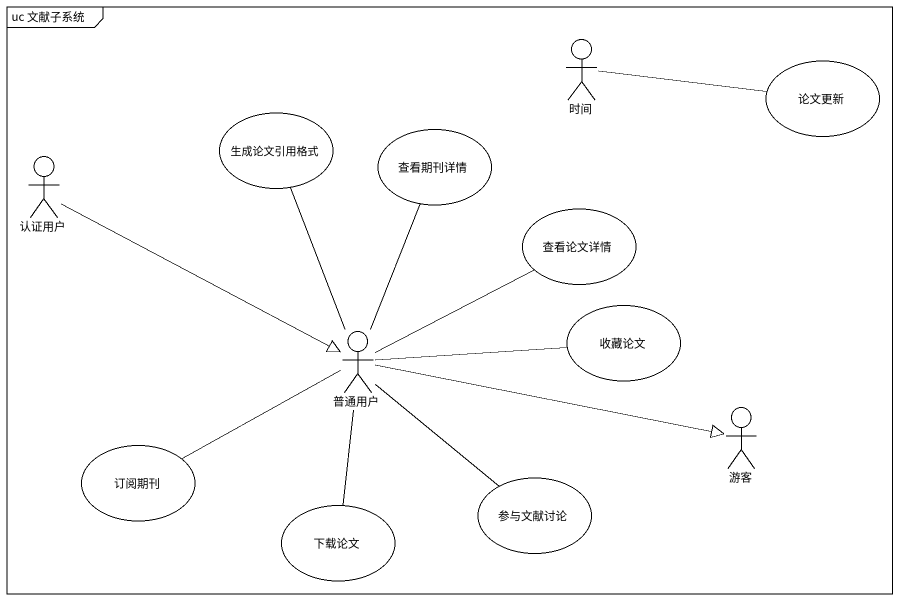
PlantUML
@startuml
mainframe uc 文献子系统
actor 时间
usecase 论文更新
usecase 生成论文引用格式
usecase 查看期刊详情
actor 认证用户
usecase 查看论文详情
usecase 收藏论文
actor 普通用户
actor 游客
usecase 订阅期刊
usecase 下载论文
usecase 参与文献讨论
论文更新 -left- 时间
认证用户 -right-|> 普通用户
普通用户 -up- 生成论文引用格式
普通用户 -up- 查看期刊详情
普通用户 -up- 查看论文详情
普通用户 -right- 收藏论文
普通用户 -right-|> 游客
普通用户 -left- 订阅期刊
普通用户 -- 下载论文
普通用户 -- 参与文献讨论
@enduml
